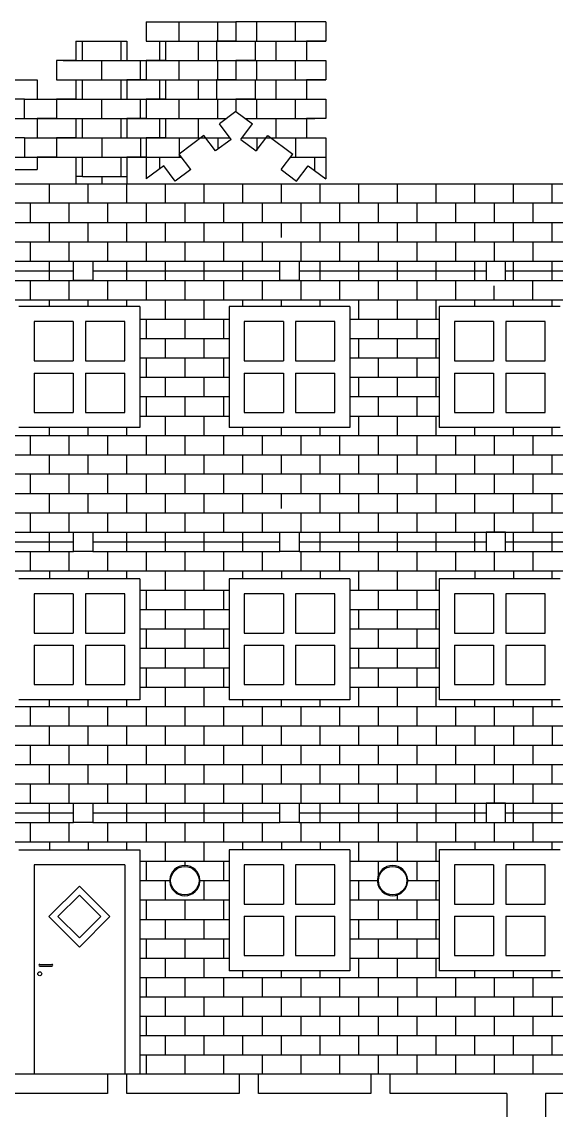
# Model space of a CAD drawing. Extents: x 5 to 617, y -77 to 233.
# Drawn here: x 105.3 to 193.7, y 45 to 224.9 of the extents above; entities that cross this region are included whole.
import ezdxf

# ---------------------------------------------------------------- set-up
doc = ezdxf.new("R2010")
doc.units = 0
doc.layers.get('0').update_dxf_attribs({"linetype": 'CONTINUOUS'})
doc.layers.add('ENGRAVE', color=4, linetype='CONTINUOUS')

msp = doc.modelspace()

# ---------------------------------------------------------------- linework, layer by layer
for p, q in [((125.89, 224.92), (140.75, 224.92)), ((125.89, 224.92), (125.89, 221.72)), ((140.75, 224.92), (140.75, 221.72)), ((155.61, 224.92), (140.75, 224.92)), ((155.61, 224.92), (155.61, 221.72)), ((114.24, 221.72), (114.24, 218.52)), ((114.24, 221.72), (122.69, 221.72)), ((122.69, 221.72), (122.69, 218.52)), ((125.89, 221.72), (129.09, 221.72)), ((129.09, 221.72), (129.09, 218.52)), ((140.75, 221.72), (137.55, 221.72)), ((137.55, 221.72), (137.55, 218.52)), ((140.75, 221.72), (143.95, 221.72)), ((143.95, 221.72), (143.95, 218.52)), ((155.61, 221.72), (152.41, 221.72)), ((152.41, 221.72), (152.41, 218.52)), ((114.24, 218.52), (111.04, 218.52)), ((111.04, 218.52), (111.04, 215.32)), ((122.69, 218.52), (125.89, 218.52)), ((129.09, 218.52), (125.89, 218.52)), ((125.89, 218.52), (125.89, 215.32)), ((137.55, 218.52), (140.75, 218.52)), ((140.75, 218.52), (140.75, 215.32)), ((143.95, 218.52), (140.75, 218.52)), ((152.41, 218.52), (155.61, 218.52)), ((155.61, 218.52), (155.61, 215.32)), ((99.38, 215.32), (107.84, 215.32)), ((107.84, 215.32), (107.84, 212.12)), ((111.04, 215.32), (114.24, 215.32)), ((114.24, 215.32), (114.24, 212.12)), ((125.89, 215.32), (122.69, 215.32)), ((122.69, 215.32), (122.69, 212.12)), ((125.89, 215.32), (129.09, 215.32)), ((129.09, 215.32), (129.09, 212.12)), ((140.75, 215.32), (137.55, 215.32)), ((137.55, 215.32), (137.55, 212.12)), ((140.75, 215.32), (143.95, 215.32)), ((143.95, 215.32), (143.95, 212.12)), ((155.61, 215.32), (152.41, 215.32)), ((152.41, 215.32), (152.41, 212.12)), ((107.84, 212.12), (111.04, 212.12)), ((114.24, 212.12), (111.04, 212.12)), ((111.04, 212.12), (111.04, 208.92)), ((122.69, 212.12), (125.89, 212.12)), ((129.09, 212.12), (125.89, 212.12)), ((125.89, 212.12), (125.89, 208.92)), ((137.55, 212.12), (140.75, 212.12)), ((140.75, 212.12), (140.75, 210.09)), ((143.95, 212.12), (140.75, 212.12)), ((152.41, 212.12), (155.61, 212.12)), ((155.61, 212.12), (155.61, 208.92)), ((111.04, 208.92), (107.84, 208.92)), ((107.84, 208.92), (107.84, 205.72)), ((111.04, 208.92), (114.24, 208.92)), ((114.24, 208.92), (114.24, 205.72)), ((125.89, 208.92), (122.69, 208.92)), ((122.69, 208.92), (122.69, 205.72)), ((125.89, 208.92), (129.09, 208.92)), ((129.09, 208.92), (129.09, 205.72)), ((140.75, 210.09), (138.02, 208.04)), ((140.75, 210.09), (143.48, 208.04)), ((155.61, 208.92), (152.41, 208.92)), ((152.41, 208.92), (152.41, 205.72)), ((139.94, 205.48), (138.02, 208.04)), ((141.56, 205.48), (143.48, 208.04)), ((107.84, 205.72), (111.04, 205.72)), ((114.24, 205.72), (111.04, 205.72)), ((111.04, 205.72), (111.04, 202.52)), ((122.69, 205.72), (125.89, 205.72)), ((129.09, 205.72), (125.89, 205.72)), ((125.89, 205.72), (125.89, 198.95)), ((135.46, 206.12), (131.36, 203.04)), ((137.38, 203.56), (135.46, 206.12)), ((139.94, 205.48), (137.38, 203.56)), ((141.56, 205.48), (144.12, 203.56)), ((144.12, 203.56), (146.04, 206.12)), ((146.04, 206.12), (150.14, 203.04)), ((152.41, 205.72), (155.61, 205.72)), ((155.61, 205.72), (155.61, 198.95)), ((111.04, 202.52), (107.84, 202.52)), ((107.84, 202.52), (107.84, 200.49)), ((111.04, 202.52), (114.24, 202.52)), ((114.24, 202.52), (114.24, 198.15)), ((125.89, 202.52), (122.69, 202.52)), ((122.69, 202.52), (122.69, 198.15)), ((133.28, 200.48), (131.36, 203.04)), ((148.22, 200.48), (150.14, 203.04)), ((99.38, 200.49), (107.84, 200.49)), ((128.8, 201.12), (125.89, 198.95)), ((130.72, 198.56), (128.8, 201.12)), ((133.28, 200.48), (130.72, 198.56)), ((148.22, 200.48), (150.78, 198.56)), ((150.78, 198.56), (152.7, 201.12)), ((152.7, 201.12), (155.61, 198.95)), ((97.09, 198.15), (202.13, 198.15)), ((113.89, 182.15), (113.89, 185.35)), ((113.89, 185.35), (117.09, 185.35)), ((117.09, 185.35), (117.09, 182.15)), ((148.01, 182.15), (148.01, 185.35)), ((148.01, 185.35), (151.21, 185.35)), ((151.21, 185.35), (151.21, 182.15)), ((182.13, 185.35), (182.13, 182.15)), ((182.13, 185.35), (185.33, 185.35)), ((185.33, 182.15), (185.33, 185.35)), ((97.09, 183.75), (113.89, 183.75)), ((117.09, 183.75), (148.01, 183.75)), ((151.21, 183.75), (182.13, 183.75)), ((185.33, 183.75), (199.49, 183.75)), ((117.09, 182.15), (113.89, 182.15)), ((151.21, 182.15), (148.01, 182.15)), ((182.13, 182.15), (185.33, 182.15)), ((107.34, 175.35), (107.34, 168.85)), ((113.84, 175.35), (107.34, 175.35)), ((113.84, 175.35), (113.84, 168.85)), ((115.84, 175.35), (115.84, 168.85)), ((122.34, 175.35), (115.84, 175.35)), ((122.34, 168.85), (122.34, 175.35)), ((142.11, 175.35), (142.11, 168.85)), ((148.61, 175.35), (142.11, 175.35)), ((148.61, 175.35), (148.61, 168.85)), ((150.61, 175.35), (150.61, 168.85)), ((157.11, 175.35), (150.61, 175.35)), ((157.11, 168.85), (157.11, 175.35)), ((176.89, 175.35), (176.89, 168.85)), ((183.39, 175.35), (176.89, 175.35)), ((183.39, 175.35), (183.39, 168.85)), ((185.39, 175.35), (185.39, 168.85)), ((191.89, 175.35), (185.39, 175.35)), ((191.89, 168.85), (191.89, 175.35)), ((107.34, 168.85), (113.84, 168.85)), ((115.84, 168.85), (122.34, 168.85)), ((142.11, 168.85), (148.61, 168.85)), ((150.61, 168.85), (157.11, 168.85)), ((176.89, 168.85), (183.39, 168.85)), ((185.39, 168.85), (191.89, 168.85)), ((107.34, 166.85), (107.34, 160.35)), ((107.34, 166.85), (113.84, 166.85)), ((113.84, 166.85), (113.84, 160.35)), ((115.84, 166.85), (115.84, 160.35)), ((115.84, 166.85), (122.34, 166.85)), ((122.34, 160.35), (122.34, 166.85)), ((142.11, 166.85), (142.11, 160.35)), ((142.11, 166.85), (148.61, 166.85)), ((148.61, 166.85), (148.61, 160.35)), ((150.61, 166.85), (150.61, 160.35)), ((150.61, 166.85), (157.11, 166.85)), ((157.11, 160.35), (157.11, 166.85)), ((176.89, 166.85), (176.89, 160.35)), ((176.89, 166.85), (183.39, 166.85)), ((183.39, 166.85), (183.39, 160.35)), ((185.39, 166.85), (185.39, 160.35)), ((185.39, 166.85), (191.89, 166.85)), ((191.89, 160.35), (191.89, 166.85)), ((107.34, 160.35), (113.84, 160.35)), ((115.84, 160.35), (122.34, 160.35)), ((142.11, 160.35), (148.61, 160.35)), ((150.61, 160.35), (157.11, 160.35)), ((176.89, 160.35), (183.39, 160.35)), ((185.39, 160.35), (191.89, 160.35)), ((113.89, 140.55), (117.09, 140.55)), ((113.89, 137.35), (113.89, 140.55)), ((117.09, 140.55), (117.09, 137.35)), ((148.01, 140.55), (151.21, 140.55)), ((148.01, 137.35), (148.01, 140.55)), ((151.21, 140.55), (151.21, 137.35)), ((185.33, 140.55), (182.13, 140.55)), ((182.13, 140.55), (182.13, 137.35)), ((185.33, 137.35), (185.33, 140.55)), ((74.59, 138.95), (113.89, 138.95)), ((117.09, 138.95), (148.01, 138.95)), ((151.21, 138.95), (182.13, 138.95)), ((185.33, 138.95), (224.63, 138.95)), ((117.09, 137.35), (113.89, 137.35)), ((151.21, 137.35), (148.01, 137.35)), ((182.13, 137.35), (185.33, 137.35)), ((107.34, 130.35), (107.34, 123.85)), ((113.84, 130.35), (107.34, 130.35)), ((113.84, 130.35), (113.84, 123.85)), ((115.84, 130.35), (115.84, 123.85)), ((122.34, 130.35), (115.84, 130.35)), ((122.34, 123.85), (122.34, 130.35)), ((142.11, 130.35), (142.11, 123.85)), ((148.61, 130.35), (142.11, 130.35)), ((148.61, 130.35), (148.61, 123.85)), ((150.61, 130.35), (150.61, 123.85)), ((157.11, 130.35), (150.61, 130.35)), ((157.11, 123.85), (157.11, 130.35)), ((176.89, 130.35), (176.89, 123.85)), ((183.39, 130.35), (176.89, 130.35)), ((183.39, 130.35), (183.39, 123.85)), ((185.39, 130.35), (185.39, 123.85)), ((191.89, 130.35), (185.39, 130.35)), ((191.89, 123.85), (191.89, 130.35)), ((107.34, 123.85), (113.84, 123.85)), ((115.84, 123.85), (122.34, 123.85)), ((142.11, 123.85), (148.61, 123.85)), ((150.61, 123.85), (157.11, 123.85)), ((176.89, 123.85), (183.39, 123.85)), ((185.39, 123.85), (191.89, 123.85)), ((107.34, 121.85), (107.34, 115.35)), ((107.34, 121.85), (113.84, 121.85)), ((113.84, 121.85), (113.84, 115.35)), ((115.84, 121.85), (115.84, 115.35)), ((115.84, 121.85), (122.34, 121.85)), ((122.34, 115.35), (122.34, 121.85)), ((142.11, 121.85), (142.11, 115.35)), ((142.11, 121.85), (148.61, 121.85)), ((148.61, 121.85), (148.61, 115.35)), ((150.61, 121.85), (150.61, 115.35)), ((150.61, 121.85), (157.11, 121.85)), ((157.11, 115.35), (157.11, 121.85)), ((176.89, 121.85), (176.89, 115.35)), ((176.89, 121.85), (183.39, 121.85)), ((183.39, 121.85), (183.39, 115.35)), ((185.39, 121.85), (185.39, 115.35)), ((185.39, 121.85), (191.89, 121.85)), ((191.89, 115.35), (191.89, 121.85)), ((107.34, 115.35), (113.84, 115.35)), ((115.84, 115.35), (122.34, 115.35)), ((142.11, 115.35), (148.61, 115.35)), ((150.61, 115.35), (157.11, 115.35)), ((176.89, 115.35), (183.39, 115.35)), ((185.39, 115.35), (191.89, 115.35)), ((113.89, 95.75), (117.09, 95.75)), ((113.89, 92.55), (113.89, 95.75)), ((117.09, 95.75), (117.09, 92.55)), ((148.01, 95.75), (151.21, 95.75)), ((148.01, 92.55), (148.01, 95.75)), ((151.21, 95.75), (151.21, 92.55)), ((185.33, 95.75), (182.13, 95.75)), ((182.13, 95.75), (182.13, 92.55)), ((185.33, 92.55), (185.33, 95.75)), ((74.59, 94.15), (113.89, 94.15)), ((117.09, 94.15), (148.01, 94.15)), ((151.21, 94.15), (182.13, 94.15)), ((185.33, 94.15), (224.63, 94.15)), ((117.09, 92.55), (113.89, 92.55)), ((151.21, 92.55), (148.01, 92.55)), ((182.13, 92.55), (185.33, 92.55)), ((107.34, 85.55), (107.34, 50.95)), ((122.34, 85.55), (107.34, 85.55)), ((122.34, 85.55), (122.34, 50.95)), ((142.11, 85.55), (142.11, 79.05)), ((148.61, 85.55), (142.11, 85.55)), ((148.61, 85.55), (148.61, 79.05)), ((150.61, 85.55), (150.61, 79.05)), ((157.11, 85.55), (150.61, 85.55)), ((157.11, 79.05), (157.11, 85.55)), ((176.89, 85.55), (176.89, 79.05)), ((183.39, 85.55), (176.89, 85.55)), ((183.39, 85.55), (183.39, 79.05)), ((185.39, 85.55), (185.39, 79.05)), ((191.89, 85.55), (185.39, 85.55)), ((191.89, 79.05), (191.89, 85.55)), ((111.3, 77.01), (114.84, 80.55)), ((114.84, 80.55), (118.37, 77.01)), ((142.11, 79.05), (148.61, 79.05)), ((150.61, 79.05), (157.11, 79.05)), ((176.89, 79.05), (183.39, 79.05)), ((185.39, 79.05), (191.89, 79.05)), ((114.84, 73.47), (111.3, 77.01)), ((118.37, 77.01), (114.84, 73.47)), ((142.11, 77.05), (142.11, 70.55)), ((142.11, 77.05), (148.61, 77.05)), ((148.61, 77.05), (148.61, 70.55)), ((150.61, 77.05), (150.61, 70.55)), ((150.61, 77.05), (157.11, 77.05)), ((157.11, 70.55), (157.11, 77.05)), ((176.89, 77.05), (176.89, 70.55)), ((176.89, 77.05), (183.39, 77.05)), ((183.39, 77.05), (183.39, 70.55)), ((185.39, 77.05), (185.39, 70.55)), ((185.39, 77.05), (191.89, 77.05)), ((191.89, 70.55), (191.89, 77.05)), ((142.11, 70.55), (148.61, 70.55)), ((150.61, 70.55), (157.11, 70.55)), ((176.89, 70.55), (183.39, 70.55)), ((185.39, 70.55), (191.89, 70.55)), ((282.13, 50.95), (93.89, 50.95)), ((119.49, 50.95), (119.49, 47.75)), ((122.69, 47.75), (122.69, 50.95)), ((141.28, 50.95), (141.28, 47.75)), ((144.48, 47.75), (144.48, 50.95)), ((163.07, 50.95), (163.07, 47.75)), ((166.27, 47.75), (166.27, 50.95)), ((119.49, 47.75), (100.19, 47.75)), ((141.28, 47.75), (122.69, 47.75)), ((163.07, 47.75), (144.48, 47.75)), ((185.57, 47.75), (166.27, 47.75)), ((185.57, 47.75), (185.57, 30.95)), ((191.97, 47.75), (191.97, 30.95)), ((211.27, 47.75), (191.97, 47.75))]:
    msp.add_line(p, q)
for centre in [(132.29, 82.95), (166.67, 82.95)]:
    msp.add_circle(centre, 2.35)
at = {"layer": 'ENGRAVE'}
for p, q in [((131.38, 221.72), (131.38, 224.92)), ((137.78, 221.72), (137.78, 224.92)), ((144.18, 221.72), (144.18, 224.92)), ((150.58, 221.72), (150.58, 224.92)), ((115.38, 218.52), (115.38, 221.72)), ((115.38, 221.72), (121.78, 221.72)), ((121.78, 218.52), (121.78, 221.72)), ((128.18, 218.52), (128.18, 221.72)), ((128.18, 221.72), (134.58, 221.72)), ((134.58, 218.52), (134.58, 221.72)), ((134.58, 221.72), (140.98, 221.72)), ((140.98, 221.72), (147.38, 221.72)), ((147.38, 218.52), (147.38, 221.72)), ((147.38, 221.72), (153.78, 221.72)), ((153.78, 221.72), (155.61, 221.72)), ((112.18, 218.52), (118.58, 218.52)), ((118.58, 215.32), (118.58, 218.52)), ((118.58, 218.52), (124.98, 218.52)), ((124.98, 215.32), (124.98, 218.52)), ((124.98, 218.52), (131.38, 218.52)), ((131.38, 215.32), (131.38, 218.52)), ((131.38, 218.52), (137.78, 218.52)), ((137.78, 215.32), (137.78, 218.52)), ((137.78, 218.52), (144.18, 218.52)), ((144.18, 215.32), (144.18, 218.52)), ((144.18, 218.52), (150.58, 218.52)), ((150.58, 215.32), (150.58, 218.52)), ((150.58, 218.52), (155.61, 218.52)), ((114.24, 215.32), (121.78, 215.32)), ((115.38, 212.12), (115.38, 215.32)), ((121.78, 212.12), (121.78, 215.32)), ((121.78, 215.32), (128.18, 215.32)), ((128.18, 212.12), (128.18, 215.32)), ((128.18, 215.32), (134.58, 215.32)), ((134.58, 212.12), (134.58, 215.32)), ((134.58, 215.32), (140.98, 215.32)), ((140.98, 215.32), (147.38, 215.32)), ((147.38, 212.12), (147.38, 215.32)), ((147.38, 215.32), (153.78, 215.32)), ((153.78, 215.32), (155.61, 215.32)), ((105.78, 212.12), (99.38, 212.12)), ((105.78, 208.92), (105.78, 212.12)), ((105.78, 212.12), (112.18, 212.12)), ((112.18, 212.12), (118.58, 212.12)), ((118.58, 208.92), (118.58, 212.12)), ((118.58, 212.12), (124.98, 212.12)), ((124.98, 208.92), (124.98, 212.12)), ((124.98, 212.12), (131.38, 212.12)), ((131.38, 208.92), (131.38, 212.12)), ((131.38, 212.12), (137.78, 212.12)), ((137.78, 208.92), (137.78, 212.12)), ((137.78, 212.12), (144.18, 212.12)), ((144.18, 208.92), (144.18, 212.12)), ((144.18, 212.12), (150.58, 212.12)), ((150.58, 208.92), (150.58, 212.12)), ((150.58, 212.12), (152.41, 212.12)), ((102.58, 208.92), (108.98, 208.92)), ((108.98, 208.92), (115.38, 208.92)), ((115.38, 205.72), (115.38, 208.92)), ((115.38, 208.92), (121.78, 208.92)), ((121.78, 205.72), (121.78, 208.92)), ((121.78, 208.92), (128.18, 208.92)), ((128.18, 205.72), (128.18, 208.92)), ((128.18, 208.92), (134.58, 208.92)), ((134.58, 205.72), (134.58, 208.92)), ((134.58, 208.92), (139.19, 208.92)), ((142.31, 208.92), (147.38, 208.92)), ((147.38, 205.72), (147.38, 208.92)), ((147.38, 208.92), (153.78, 208.92)), ((105.78, 205.72), (99.38, 205.72)), ((105.78, 205.72), (105.78, 202.52)), ((105.78, 205.72), (112.18, 205.72)), ((112.18, 205.72), (118.58, 205.72)), ((118.58, 205.72), (118.58, 202.52)), ((118.58, 205.72), (124.98, 205.72)), ((124.98, 205.72), (124.98, 202.52)), ((124.98, 205.72), (131.38, 205.72)), ((131.38, 205.72), (131.38, 202.52)), ((131.38, 205.72), (137.78, 205.72)), ((137.78, 205.72), (137.78, 203.86)), ((137.78, 205.72), (139.77, 205.72)), ((141.74, 205.72), (144.18, 205.72)), ((144.18, 205.72), (144.18, 203.65)), ((144.18, 205.72), (150.58, 205.72)), ((150.58, 205.72), (150.58, 202.52)), ((150.58, 205.72), (152.41, 205.72)), ((102.58, 202.52), (108.98, 202.52)), ((108.98, 202.52), (115.38, 202.52)), ((115.38, 199.32), (115.38, 202.52)), ((115.38, 202.52), (121.78, 202.52)), ((121.78, 199.32), (121.78, 202.52)), ((121.78, 202.52), (128.18, 202.52)), ((128.18, 200.66), (128.18, 202.52)), ((128.18, 202.52), (131.75, 202.52)), ((149.75, 202.52), (153.78, 202.52)), ((153.78, 200.32), (153.78, 202.52)), ((153.78, 202.52), (155.61, 202.52)), ((109.89, 194.95), (109.89, 198.15)), ((115.38, 199.32), (114.24, 199.32)), ((115.38, 199.32), (121.78, 199.32)), ((116.29, 194.95), (116.29, 198.15)), ((118.58, 199.32), (118.58, 198.15)), ((121.78, 199.32), (122.69, 199.32)), ((122.69, 194.95), (122.69, 198.15)), ((129.09, 194.95), (129.09, 198.15)), ((135.49, 194.95), (135.49, 198.15)), ((141.89, 194.95), (141.89, 198.15)), ((148.29, 194.95), (148.29, 198.15)), ((154.69, 194.95), (154.69, 198.15)), ((161.09, 194.95), (161.09, 198.15)), ((167.49, 194.95), (167.49, 198.15)), ((173.89, 194.95), (173.89, 198.15)), ((180.29, 194.95), (180.29, 198.15)), ((186.69, 194.95), (186.69, 198.15)), ((193.09, 194.95), (193.09, 198.15)), ((202.13, 194.95), (97.09, 194.95)), ((106.69, 194.95), (106.69, 191.75)), ((113.09, 194.95), (113.09, 191.75)), ((119.49, 194.95), (119.49, 191.75)), ((125.89, 194.95), (125.89, 191.75)), ((132.29, 194.95), (132.29, 191.75)), ((138.69, 194.95), (138.69, 191.75)), ((145.09, 194.95), (145.09, 191.75)), ((151.49, 194.95), (151.49, 191.75)), ((157.89, 194.95), (157.89, 191.75)), ((164.29, 194.95), (164.29, 191.75)), ((170.69, 194.95), (170.69, 191.75)), ((177.09, 194.95), (177.09, 191.75)), ((183.49, 194.95), (183.49, 191.75)), ((189.89, 194.95), (189.89, 191.75)), ((97.09, 191.75), (202.13, 191.75)), ((109.89, 188.55), (109.89, 191.75)), ((116.29, 188.55), (116.29, 191.75)), ((122.69, 188.55), (122.69, 191.75)), ((129.09, 188.55), (129.09, 191.75)), ((135.49, 188.55), (135.49, 191.75)), ((141.89, 188.55), (141.89, 191.75)), ((148.29, 189.25), (148.29, 191.75)), ((154.69, 188.55), (154.69, 191.75)), ((161.09, 188.55), (161.09, 191.75)), ((167.49, 188.55), (167.49, 191.75)), ((173.89, 188.55), (173.89, 191.75)), ((180.29, 188.55), (180.29, 191.75)), ((186.69, 188.55), (186.69, 191.75)), ((193.09, 188.55), (193.09, 191.75)), ((97.09, 188.55), (202.13, 188.55)), ((106.69, 188.55), (106.69, 185.35)), ((113.09, 188.55), (113.09, 185.35)), ((119.49, 188.55), (119.49, 185.35)), ((125.89, 188.55), (125.89, 185.35)), ((132.29, 188.55), (132.29, 185.35)), ((138.69, 188.55), (138.69, 185.35)), ((145.09, 188.55), (145.09, 185.35)), ((151.49, 188.55), (151.49, 185.35)), ((157.89, 188.55), (157.89, 185.35)), ((164.29, 188.55), (164.29, 185.35)), ((170.69, 188.55), (170.69, 185.35)), ((177.09, 188.55), (177.09, 185.35)), ((183.49, 188.55), (183.49, 185.35)), ((189.89, 188.55), (189.89, 185.35)), ((97.09, 185.35), (202.13, 185.35)), ((109.89, 182.15), (109.89, 185.35)), ((122.69, 182.15), (122.69, 185.35)), ((129.09, 182.15), (129.09, 185.35)), ((135.49, 182.15), (135.49, 185.35)), ((141.89, 182.15), (141.89, 185.35)), ((154.69, 182.15), (154.69, 185.35)), ((161.09, 182.15), (161.09, 185.35)), ((167.49, 182.15), (167.49, 185.35)), ((173.89, 182.15), (173.89, 185.35)), ((180.29, 182.15), (180.29, 185.35)), ((186.69, 182.15), (186.69, 185.35)), ((193.09, 182.15), (193.09, 185.35)), ((97.09, 182.15), (202.13, 182.15)), ((106.69, 182.15), (106.69, 178.95)), ((113.09, 182.15), (113.09, 178.95)), ((119.49, 182.15), (119.49, 178.95)), ((125.89, 182.15), (125.89, 178.95)), ((132.29, 182.15), (132.29, 178.95)), ((138.69, 182.15), (138.69, 178.95)), ((145.09, 182.15), (145.09, 178.95)), ((151.49, 182.15), (151.49, 178.95)), ((157.89, 182.15), (157.89, 178.95)), ((164.29, 182.15), (164.29, 178.95)), ((170.69, 182.15), (170.69, 178.95)), ((177.09, 182.15), (177.09, 178.95)), ((189.89, 178.95), (189.89, 182.15)), ((183.49, 178.95), (183.49, 181.25)), ((97.09, 178.95), (202.13, 178.95)), ((109.89, 177.85), (109.89, 178.95)), ((116.29, 177.85), (116.29, 178.95)), ((122.69, 177.85), (122.69, 178.95)), ((129.09, 175.75), (129.09, 178.95)), ((135.49, 175.75), (135.49, 178.95)), ((141.89, 177.85), (141.89, 178.95)), ((148.29, 177.85), (148.29, 178.95)), ((154.69, 177.85), (154.69, 178.95)), ((161.09, 175.75), (161.09, 178.95)), ((167.49, 175.75), (167.49, 178.95)), ((173.89, 175.75), (173.89, 178.95)), ((180.29, 177.85), (180.29, 178.95)), ((186.69, 177.85), (186.69, 178.95)), ((193.09, 177.85), (193.09, 178.95)), ((124.84, 177.85), (104.84, 177.85)), ((124.84, 177.85), (124.84, 157.85)), ((159.61, 177.85), (139.61, 177.85)), ((139.61, 177.85), (139.61, 157.85)), ((159.61, 177.85), (159.61, 157.85)), ((194.39, 177.85), (174.39, 177.85)), ((174.39, 177.85), (174.39, 157.85)), ((124.84, 175.75), (139.61, 175.75)), ((125.89, 175.75), (125.89, 172.55)), ((132.29, 175.75), (132.29, 172.55)), ((138.69, 175.75), (138.69, 172.55)), ((159.61, 175.75), (174.39, 175.75)), ((164.29, 175.75), (164.29, 172.55)), ((170.69, 175.75), (170.69, 172.55)), ((124.84, 172.55), (139.61, 172.55)), ((129.09, 169.35), (129.09, 172.55)), ((135.49, 169.35), (135.49, 172.55)), ((159.61, 172.55), (174.39, 172.55)), ((161.09, 169.35), (161.09, 172.55)), ((167.49, 169.35), (167.49, 172.55)), ((173.89, 169.35), (173.89, 172.55)), ((124.84, 169.35), (139.61, 169.35)), ((125.89, 169.35), (125.89, 166.15)), ((132.29, 169.35), (132.29, 166.15)), ((138.69, 169.35), (138.69, 166.15)), ((159.61, 169.35), (174.39, 169.35)), ((164.29, 169.35), (164.29, 166.15)), ((170.69, 169.35), (170.69, 166.15)), ((124.84, 166.15), (139.61, 166.15)), ((129.09, 162.95), (129.09, 166.15)), ((135.49, 162.95), (135.49, 166.15)), ((159.61, 166.15), (174.39, 166.15)), ((161.09, 162.95), (161.09, 166.15)), ((167.49, 162.95), (167.49, 166.15)), ((173.89, 162.95), (173.89, 166.15)), ((124.84, 162.95), (139.61, 162.95)), ((125.89, 162.95), (125.89, 159.75)), ((132.29, 162.95), (132.29, 159.75)), ((138.69, 162.95), (138.69, 159.75)), ((159.61, 162.95), (174.39, 162.95)), ((164.29, 162.95), (164.29, 159.75)), ((170.69, 162.95), (170.69, 159.75)), ((124.84, 159.75), (139.61, 159.75)), ((129.09, 156.55), (129.09, 159.75)), ((135.49, 156.55), (135.49, 159.75)), ((159.61, 159.75), (174.39, 159.75)), ((161.09, 156.55), (161.09, 159.75)), ((167.49, 156.55), (167.49, 159.75)), ((173.89, 156.55), (173.89, 159.75)), ((97.09, 156.55), (202.13, 156.55)), ((124.84, 157.85), (104.84, 157.85)), ((106.69, 156.55), (106.69, 153.35)), ((109.89, 156.55), (109.89, 157.85)), ((113.09, 156.55), (113.09, 153.35)), ((116.29, 156.55), (116.29, 157.85)), ((119.49, 156.55), (119.49, 153.35)), ((122.69, 156.55), (122.69, 157.85)), ((125.89, 156.55), (125.89, 153.35)), ((132.29, 156.55), (132.29, 153.35)), ((138.69, 156.55), (138.69, 153.35)), ((159.61, 157.85), (139.61, 157.85)), ((141.89, 156.55), (141.89, 157.85)), ((145.09, 156.55), (145.09, 153.35)), ((148.29, 156.55), (148.29, 157.85)), ((151.49, 156.55), (151.49, 153.35)), ((154.69, 156.55), (154.69, 157.85)), ((157.89, 156.55), (157.89, 153.35)), ((164.29, 156.55), (164.29, 153.35)), ((170.69, 156.55), (170.69, 153.35)), ((194.39, 157.85), (174.39, 157.85)), ((177.09, 156.55), (177.09, 153.35)), ((180.29, 156.55), (180.29, 157.85)), ((183.49, 156.55), (183.49, 153.35)), ((186.69, 156.55), (186.69, 157.85)), ((189.89, 156.55), (189.89, 153.35)), ((193.09, 156.55), (193.09, 157.85)), ((97.09, 153.35), (202.13, 153.35)), ((109.89, 150.15), (109.89, 153.35)), ((116.29, 150.15), (116.29, 153.35)), ((122.69, 150.15), (122.69, 153.35)), ((129.09, 150.15), (129.09, 153.35)), ((135.49, 150.15), (135.49, 153.35)), ((141.89, 150.15), (141.89, 153.35)), ((148.29, 150.15), (148.29, 153.35)), ((154.69, 150.15), (154.69, 153.35)), ((161.09, 150.15), (161.09, 153.35)), ((167.49, 150.15), (167.49, 153.35)), ((173.89, 150.15), (173.89, 153.35)), ((180.29, 150.15), (180.29, 153.35)), ((186.69, 150.15), (186.69, 153.35)), ((193.09, 150.15), (193.09, 153.35)), ((202.13, 150.15), (97.09, 150.15)), ((106.69, 150.15), (106.69, 146.95)), ((113.09, 150.15), (113.09, 146.95)), ((119.49, 150.15), (119.49, 146.95)), ((125.89, 150.15), (125.89, 146.95)), ((132.29, 150.15), (132.29, 146.95)), ((138.69, 150.15), (138.69, 146.95)), ((145.09, 150.15), (145.09, 146.95)), ((151.49, 150.15), (151.49, 146.95)), ((157.89, 150.15), (157.89, 146.95)), ((164.29, 150.15), (164.29, 146.95)), ((170.69, 150.15), (170.69, 146.95)), ((177.09, 150.15), (177.09, 146.95)), ((183.49, 150.15), (183.49, 146.95)), ((189.89, 150.15), (189.89, 146.95)), ((97.09, 146.95), (202.13, 146.95)), ((109.89, 143.75), (109.89, 146.95)), ((116.29, 143.75), (116.29, 146.95)), ((122.69, 143.75), (122.69, 146.95)), ((129.09, 143.75), (129.09, 146.95)), ((135.49, 143.75), (135.49, 146.95)), ((141.89, 143.75), (141.89, 146.95)), ((148.29, 144.45), (148.29, 146.95)), ((154.69, 143.75), (154.69, 146.95)), ((161.09, 143.75), (161.09, 146.95)), ((167.49, 143.75), (167.49, 146.95)), ((173.89, 143.75), (173.89, 146.95)), ((180.29, 143.75), (180.29, 146.95)), ((186.69, 143.75), (186.69, 146.95)), ((193.09, 143.75), (193.09, 146.95)), ((97.09, 143.75), (202.13, 143.75)), ((106.69, 143.75), (106.69, 140.55)), ((113.09, 143.75), (113.09, 140.55)), ((119.49, 143.75), (119.49, 140.55)), ((125.89, 143.75), (125.89, 140.55)), ((132.29, 143.75), (132.29, 140.55)), ((138.69, 143.75), (138.69, 140.55)), ((145.09, 143.75), (145.09, 140.55)), ((151.49, 143.75), (151.49, 140.55)), ((157.89, 143.75), (157.89, 140.55)), ((164.29, 143.75), (164.29, 140.55)), ((170.69, 143.75), (170.69, 140.55)), ((177.09, 143.75), (177.09, 140.55)), ((183.49, 143.75), (183.49, 140.55)), ((189.89, 143.75), (189.89, 140.55)), ((97.09, 140.55), (202.13, 140.55)), ((109.89, 137.35), (109.89, 140.55)), ((122.69, 137.35), (122.69, 140.55)), ((129.09, 137.35), (129.09, 140.55)), ((135.49, 137.35), (135.49, 140.55)), ((141.89, 137.35), (141.89, 140.55)), ((154.69, 137.35), (154.69, 140.55)), ((161.09, 137.35), (161.09, 140.55)), ((167.49, 137.35), (167.49, 140.55)), ((173.89, 137.35), (173.89, 140.55)), ((180.29, 137.35), (180.29, 140.55)), ((186.69, 137.35), (186.69, 140.55)), ((193.09, 137.35), (193.09, 140.55)), ((97.09, 137.35), (113.89, 137.35)), ((106.69, 137.35), (106.69, 134.15)), ((113.09, 137.35), (113.09, 134.15)), ((117.09, 137.35), (148.01, 137.35)), ((119.49, 137.35), (119.49, 134.15)), ((125.89, 137.35), (125.89, 134.15)), ((132.29, 137.35), (132.29, 134.15)), ((138.69, 137.35), (138.69, 134.15)), ((145.09, 137.35), (145.09, 134.15)), ((151.21, 137.35), (182.13, 137.35)), ((151.49, 137.35), (151.49, 134.15)), ((157.89, 137.35), (157.89, 134.15)), ((164.29, 137.35), (164.29, 134.15)), ((170.69, 137.35), (170.69, 134.15)), ((177.09, 137.35), (177.09, 134.15)), ((183.49, 137.35), (183.49, 134.15)), ((185.33, 137.35), (202.13, 137.35)), ((189.89, 137.35), (189.89, 135.35)), ((189.89, 137.35), (189.89, 134.15)), ((97.09, 134.15), (202.13, 134.15)), ((109.89, 134.15), (109.89, 132.85)), ((116.29, 134.15), (116.29, 132.85)), ((122.69, 132.85), (122.69, 134.15)), ((129.09, 130.95), (129.09, 134.15)), ((135.49, 130.95), (135.49, 134.15)), ((141.89, 132.85), (141.89, 134.15)), ((148.29, 134.15), (148.29, 132.85)), ((154.69, 134.15), (154.69, 132.85)), ((161.09, 130.95), (161.09, 134.15)), ((167.49, 130.95), (167.49, 134.15)), ((173.89, 130.95), (173.89, 134.15)), ((180.29, 134.15), (180.29, 132.85)), ((186.69, 134.15), (186.69, 132.85)), ((193.09, 132.85), (193.09, 134.15)), ((124.84, 132.85), (104.84, 132.85)), ((124.84, 132.85), (124.84, 112.85)), ((159.61, 132.85), (139.61, 132.85)), ((139.61, 132.85), (139.61, 112.85)), ((159.61, 132.85), (159.61, 112.85)), ((194.39, 132.85), (174.39, 132.85)), ((174.39, 132.85), (174.39, 112.85)), ((124.84, 130.95), (139.61, 130.95)), ((125.89, 130.95), (125.89, 127.75)), ((132.29, 130.95), (132.29, 127.75)), ((138.69, 130.95), (138.69, 127.75)), ((159.61, 130.95), (174.39, 130.95)), ((164.29, 130.95), (164.29, 127.75)), ((170.69, 130.95), (170.69, 127.75)), ((124.84, 127.75), (139.61, 127.75)), ((129.09, 124.55), (129.09, 127.75)), ((135.49, 124.55), (135.49, 127.75)), ((159.61, 127.75), (174.39, 127.75)), ((161.09, 124.55), (161.09, 127.75)), ((167.49, 124.55), (167.49, 127.75)), ((173.89, 124.55), (173.89, 127.75)), ((124.84, 124.55), (139.61, 124.55)), ((125.89, 124.55), (125.89, 121.35)), ((132.29, 124.55), (132.29, 121.35)), ((138.69, 124.55), (138.69, 121.35)), ((159.61, 124.55), (174.39, 124.55)), ((164.29, 124.55), (164.29, 121.35)), ((170.69, 124.55), (170.69, 121.35)), ((124.84, 121.35), (139.61, 121.35)), ((129.09, 118.15), (129.09, 121.35)), ((135.49, 118.15), (135.49, 121.35)), ((159.61, 121.35), (174.39, 121.35)), ((161.09, 118.15), (161.09, 121.35)), ((167.49, 118.15), (167.49, 121.35)), ((173.89, 118.15), (173.89, 121.35)), ((124.84, 118.15), (139.61, 118.15)), ((125.89, 118.15), (125.89, 114.95)), ((132.29, 118.15), (132.29, 114.95)), ((138.69, 118.15), (138.69, 114.95)), ((159.61, 118.15), (174.39, 118.15)), ((164.29, 118.15), (164.29, 114.95)), ((170.69, 118.15), (170.69, 114.95)), ((124.84, 114.95), (139.61, 114.95)), ((129.09, 111.75), (129.09, 114.95)), ((135.49, 111.75), (135.49, 114.95)), ((159.61, 114.95), (174.39, 114.95)), ((161.09, 111.75), (161.09, 114.95)), ((167.49, 111.75), (167.49, 114.95)), ((173.89, 111.75), (173.89, 114.95)), ((97.09, 111.75), (202.13, 111.75)), ((124.84, 112.85), (104.84, 112.85)), ((106.69, 111.75), (106.69, 108.55)), ((109.89, 111.75), (109.89, 112.85)), ((113.09, 111.75), (113.09, 108.55)), ((116.29, 111.75), (116.29, 112.85)), ((119.49, 111.75), (119.49, 108.55)), ((122.69, 111.75), (122.69, 112.85)), ((125.89, 111.75), (125.89, 108.55)), ((132.29, 111.75), (132.29, 108.55)), ((138.69, 111.75), (138.69, 108.55)), ((159.61, 112.85), (139.61, 112.85)), ((141.89, 111.75), (141.89, 112.85)), ((145.09, 111.75), (145.09, 108.55)), ((148.29, 111.75), (148.29, 112.85)), ((151.49, 111.75), (151.49, 108.55)), ((154.69, 111.75), (154.69, 112.85)), ((157.89, 111.75), (157.89, 108.55)), ((164.29, 111.75), (164.29, 108.55)), ((170.69, 111.75), (170.69, 108.55)), ((194.39, 112.85), (174.39, 112.85)), ((177.09, 111.75), (177.09, 108.55)), ((180.29, 111.75), (180.29, 112.85)), ((183.49, 111.75), (183.49, 108.55)), ((186.69, 111.75), (186.69, 112.85)), ((189.89, 111.75), (189.89, 108.55)), ((193.09, 111.75), (193.09, 112.85)), ((97.09, 108.55), (202.13, 108.55)), ((109.91, 105.35), (109.91, 108.55)), ((116.31, 105.35), (116.31, 108.55)), ((122.71, 105.35), (122.71, 108.55)), ((129.11, 105.35), (129.11, 108.55)), ((135.51, 105.35), (135.51, 108.55)), ((141.91, 105.35), (141.91, 108.55)), ((148.31, 105.35), (148.31, 108.55)), ((154.71, 105.35), (154.71, 108.55)), ((161.11, 105.35), (161.11, 108.55)), ((167.51, 105.35), (167.51, 108.55)), ((173.91, 105.35), (173.91, 108.55)), ((180.31, 105.35), (180.31, 108.55)), ((186.71, 105.35), (186.71, 108.55)), ((193.11, 105.35), (193.11, 108.55)), ((97.09, 105.35), (202.13, 105.35)), ((106.69, 105.35), (106.69, 102.15)), ((113.09, 105.35), (113.09, 102.15)), ((119.49, 105.35), (119.49, 102.15)), ((122.34, 105.35), (202.13, 105.35)), ((125.89, 105.35), (125.89, 102.15)), ((132.29, 105.35), (132.29, 102.15)), ((138.69, 105.35), (138.69, 102.15)), ((145.09, 105.35), (145.09, 102.15)), ((151.49, 105.35), (151.49, 102.15)), ((157.89, 105.35), (157.89, 102.15)), ((164.29, 105.35), (164.29, 102.15)), ((170.69, 105.35), (170.69, 102.15)), ((177.09, 105.35), (177.09, 102.15)), ((183.49, 105.35), (183.49, 102.15)), ((189.89, 105.35), (189.89, 102.15)), ((97.09, 102.15), (202.13, 102.15)), ((109.89, 98.95), (109.89, 102.15)), ((116.29, 98.95), (116.29, 102.15)), ((122.69, 98.95), (122.69, 102.15)), ((129.09, 98.95), (129.09, 102.15)), ((135.49, 98.95), (135.49, 102.15)), ((141.89, 98.95), (141.89, 102.15)), ((148.29, 98.95), (148.29, 102.15)), ((154.69, 98.95), (154.69, 102.15)), ((161.09, 98.95), (161.09, 102.15)), ((167.49, 98.95), (167.49, 102.15)), ((173.89, 98.95), (173.89, 102.15)), ((180.29, 98.95), (180.29, 102.15)), ((186.69, 98.95), (186.69, 102.15)), ((193.09, 98.95), (193.09, 102.15)), ((97.09, 98.95), (202.13, 98.95)), ((106.69, 98.95), (106.69, 95.75)), ((113.09, 98.95), (113.09, 95.75)), ((119.49, 98.95), (119.49, 95.75)), ((125.89, 98.95), (125.89, 95.75)), ((132.29, 98.95), (132.29, 95.75)), ((138.69, 98.95), (138.69, 95.75)), ((145.09, 98.95), (145.09, 95.75)), ((151.49, 98.95), (151.49, 95.75)), ((157.89, 98.95), (157.89, 95.75)), ((164.29, 98.95), (164.29, 95.75)), ((170.69, 98.95), (170.69, 95.75)), ((177.09, 98.95), (177.09, 95.75)), ((183.49, 98.95), (183.49, 95.75)), ((189.89, 98.95), (189.89, 95.75)), ((97.09, 95.75), (202.13, 95.75)), ((109.89, 92.55), (109.89, 95.75)), ((122.69, 92.55), (122.69, 95.75)), ((129.09, 92.55), (129.09, 95.75)), ((135.49, 92.55), (135.49, 95.75)), ((141.89, 92.55), (141.89, 95.75)), ((154.69, 92.55), (154.69, 95.75)), ((161.09, 92.55), (161.09, 95.75)), ((167.49, 92.55), (167.49, 95.75)), ((173.89, 92.55), (173.89, 95.75)), ((180.29, 92.55), (180.29, 95.75)), ((186.69, 92.55), (186.69, 95.75)), ((193.09, 92.55), (193.09, 95.75)), ((97.09, 92.55), (113.89, 92.55)), ((106.69, 92.55), (106.69, 89.35)), ((113.09, 92.55), (113.09, 89.35)), ((117.09, 92.55), (148.01, 92.55)), ((119.49, 92.55), (119.49, 89.35)), ((125.89, 92.55), (125.89, 89.35)), ((132.29, 92.55), (132.29, 89.35)), ((138.69, 92.55), (138.69, 89.35)), ((145.09, 92.55), (145.09, 89.35)), ((151.21, 92.55), (182.13, 92.55)), ((151.49, 92.55), (151.49, 89.35)), ((157.89, 92.55), (157.89, 89.35)), ((164.29, 92.55), (164.29, 89.35)), ((170.69, 92.55), (170.69, 89.35)), ((177.09, 92.55), (177.09, 89.35)), ((183.49, 92.55), (183.49, 89.35)), ((185.33, 92.55), (202.13, 92.55)), ((189.89, 92.55), (189.89, 90.55)), ((189.89, 92.55), (189.89, 89.35)), ((97.09, 89.35), (202.13, 89.35)), ((109.89, 89.35), (109.89, 88.05)), ((116.29, 89.35), (116.29, 88.05)), ((122.69, 88.05), (122.69, 89.35)), ((129.09, 86.15), (129.09, 89.35)), ((135.49, 86.15), (135.49, 89.35)), ((141.89, 88.05), (141.89, 89.35)), ((148.29, 89.35), (148.29, 88.05)), ((154.69, 89.35), (154.69, 88.05)), ((161.09, 86.15), (161.09, 89.35)), ((167.49, 86.15), (167.49, 89.35)), ((173.89, 86.15), (173.89, 89.35)), ((180.29, 89.35), (180.29, 88.05)), ((186.69, 89.35), (186.69, 88.05)), ((193.09, 88.05), (193.09, 89.35)), ((104.84, 88.05), (124.84, 88.05)), ((124.84, 88.05), (124.84, 50.95)), ((159.61, 88.05), (139.61, 88.05)), ((139.61, 88.05), (139.61, 68.05)), ((159.61, 88.05), (159.61, 68.05)), ((194.39, 88.05), (174.39, 88.05)), ((174.39, 88.05), (174.39, 68.05)), ((124.84, 86.15), (139.61, 86.15)), ((125.89, 86.15), (125.89, 82.95)), ((132.29, 86.15), (132.29, 85.45)), ((138.69, 86.15), (138.69, 82.95)), ((159.61, 86.15), (174.39, 86.15)), ((164.29, 86.15), (164.29, 83.71)), ((170.69, 86.15), (170.69, 82.95)), ((124.84, 82.95), (129.79, 82.95)), ((129.09, 79.75), (129.09, 82.95)), ((134.79, 82.95), (139.61, 82.95)), ((135.49, 79.75), (135.49, 82.95)), ((159.61, 82.95), (164.17, 82.95)), ((161.09, 79.75), (161.09, 82.95)), ((169.17, 82.95), (174.39, 82.95)), ((173.89, 79.75), (173.89, 82.95)), ((114.84, 82.05), (109.8, 77.01)), ((119.87, 77.01), (114.84, 82.05)), ((124.84, 79.75), (139.61, 79.75)), ((125.89, 79.75), (125.89, 76.55)), ((132.29, 79.75), (132.29, 76.55)), ((138.69, 79.75), (138.69, 76.55)), ((159.61, 79.75), (174.39, 79.75)), ((164.29, 79.75), (164.29, 76.55)), ((167.49, 79.75), (167.49, 80.58)), ((170.69, 79.75), (170.69, 76.55)), ((109.8, 77.01), (114.84, 71.97)), ((114.84, 71.97), (119.87, 77.01)), ((124.84, 76.55), (139.61, 76.55)), ((129.09, 73.35), (129.09, 76.55)), ((135.49, 73.35), (135.49, 76.55)), ((159.61, 76.55), (174.39, 76.55)), ((161.09, 73.35), (161.09, 76.55)), ((167.49, 73.35), (167.49, 76.55)), ((173.89, 73.35), (173.89, 76.55)), ((124.84, 73.35), (139.61, 73.35)), ((125.89, 73.35), (125.89, 70.15)), ((132.29, 73.35), (132.29, 70.15)), ((138.69, 73.35), (138.69, 70.15)), ((159.61, 73.35), (174.39, 73.35)), ((164.29, 73.35), (164.29, 70.15)), ((170.69, 73.35), (170.69, 70.15)), ((108.29, 69.1), (110.29, 69.1)), ((108.29, 68.79), (110.29, 68.79)), ((124.84, 70.15), (139.61, 70.15)), ((129.09, 66.95), (129.09, 70.15)), ((135.49, 66.95), (135.49, 70.15)), ((159.61, 70.15), (174.39, 70.15)), ((161.09, 66.95), (161.09, 70.15)), ((167.49, 66.95), (167.49, 70.15)), ((173.89, 66.95), (173.89, 70.15)), ((124.84, 66.95), (202.13, 66.95)), ((125.89, 66.95), (125.89, 63.75)), ((132.29, 66.95), (132.29, 63.75)), ((138.69, 66.95), (138.69, 63.75)), ((159.61, 68.05), (139.61, 68.05)), ((141.89, 66.95), (141.89, 68.05)), ((145.09, 66.95), (145.09, 63.75)), ((148.29, 66.95), (148.29, 68.05)), ((151.49, 66.95), (151.49, 63.75)), ((154.69, 66.95), (154.69, 68.05)), ((157.89, 66.95), (157.89, 63.75)), ((164.29, 66.95), (164.29, 63.75)), ((170.69, 66.95), (170.69, 63.75)), ((194.39, 68.05), (174.39, 68.05)), ((177.09, 66.95), (177.09, 63.75)), ((180.29, 66.95), (180.29, 68.05)), ((183.49, 66.95), (183.49, 63.75)), ((186.69, 66.95), (186.69, 68.05)), ((189.89, 66.95), (189.89, 63.75)), ((193.09, 66.95), (193.09, 68.05)), ((124.84, 63.75), (202.13, 63.75)), ((129.11, 60.55), (129.11, 63.75)), ((135.51, 60.55), (135.51, 63.75)), ((141.91, 60.55), (141.91, 63.75)), ((148.31, 60.55), (148.31, 63.75)), ((154.71, 60.55), (154.71, 63.75)), ((161.11, 60.55), (161.11, 63.75)), ((167.51, 60.55), (167.51, 63.75)), ((173.91, 60.55), (173.91, 63.75)), ((180.31, 60.55), (180.31, 63.75)), ((186.71, 60.55), (186.71, 63.75)), ((193.11, 60.55), (193.11, 63.75)), ((124.84, 60.55), (202.13, 60.55)), ((124.84, 60.55), (202.13, 60.55)), ((125.89, 60.55), (125.89, 57.35)), ((132.29, 60.55), (132.29, 57.35)), ((138.69, 60.55), (138.69, 57.35)), ((145.09, 60.55), (145.09, 57.35)), ((151.49, 60.55), (151.49, 57.35)), ((157.89, 60.55), (157.89, 57.35)), ((164.29, 60.55), (164.29, 57.35)), ((170.69, 60.55), (170.69, 57.35)), ((177.09, 60.55), (177.09, 57.35)), ((183.49, 60.55), (183.49, 57.35)), ((189.89, 60.55), (189.89, 57.35)), ((124.84, 57.35), (202.13, 57.35)), ((129.09, 54.15), (129.09, 57.35)), ((135.49, 54.15), (135.49, 57.35)), ((141.89, 54.15), (141.89, 57.35)), ((148.29, 54.15), (148.29, 57.35)), ((154.69, 54.15), (154.69, 57.35)), ((161.09, 54.15), (161.09, 57.35)), ((167.49, 54.15), (167.49, 57.35)), ((173.89, 54.15), (173.89, 57.35)), ((180.29, 54.15), (180.29, 57.35)), ((186.69, 54.15), (186.69, 57.35)), ((193.09, 54.15), (193.09, 57.35)), ((124.84, 54.15), (202.13, 54.15)), ((125.89, 54.15), (125.89, 50.95)), ((132.29, 54.15), (132.29, 50.95)), ((138.69, 54.15), (138.69, 50.95)), ((145.09, 54.15), (145.09, 50.95)), ((151.49, 54.15), (151.49, 50.95)), ((157.89, 54.15), (157.89, 50.95)), ((164.29, 54.15), (164.29, 50.95)), ((170.69, 54.15), (170.69, 50.95)), ((177.09, 54.15), (177.09, 50.95)), ((183.49, 54.15), (183.49, 50.95)), ((189.89, 54.15), (189.89, 50.95))]:
    msp.add_line(p, q, dxfattribs=at)
msp.add_circle((108.29, 67.55), 0.33, dxfattribs=at)
for centre, radius, start, end in [((132.29, 82.95), 2.5, 3.4398, 176.5602), ((166.67, 82.95), 2.5, 3.4398, 176.5602), ((132.29, 82.95), 2.5, 183.4398, 356.5602), ((166.67, 82.95), 2.5, 183.4398, 356.5602), ((108.29, 68.95), 0.158, 90, 270), ((110.29, 68.95), 0.158, 270, 90)]:
    msp.add_arc(centre, radius, start, end, dxfattribs=at)

doc.saveas('drawing.dxf')
